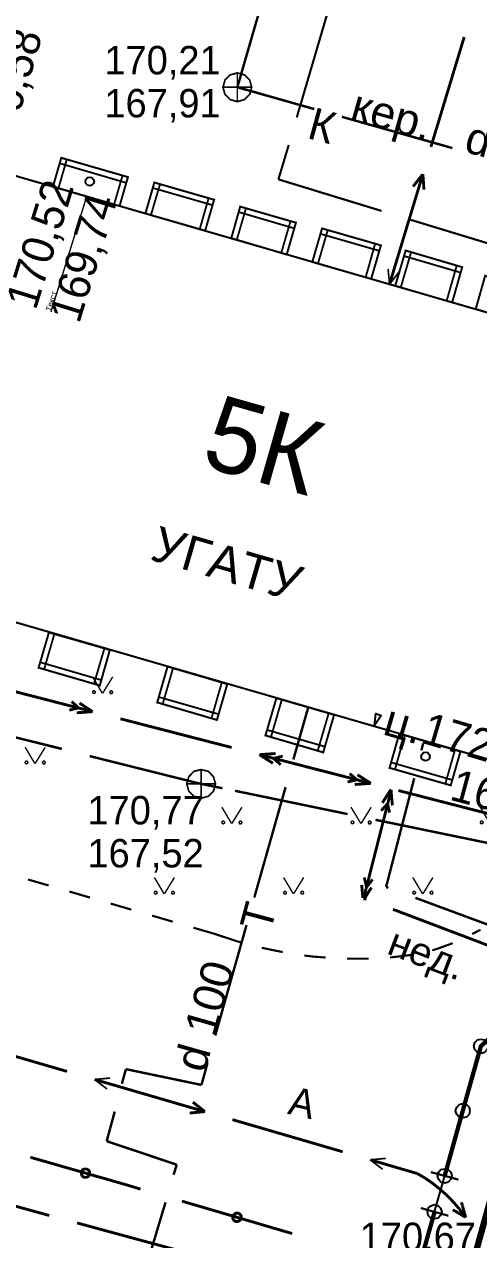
# Model space of a CAD drawing. Extents: x -2634 to -2115, y -2142 to -1393.
# Drawn here: x -2342.81 to -2326.99, y -1855.59 to -1813.24 of the extents above; entities that cross this region are included whole.
import ezdxf

# ---------------------------------------------------------------- set-up
doc = ezdxf.new("R2010")
doc.units = 0
doc.header["$MEASUREMENT"] = 0
for name, color, linetype in [('500_Дополн-Бордюры__п', 7, 'Continuous'), ('500_Дороги-Проезжие_ч', 7, 'Continuous'), ('500_Линии_-Линии_связ', 7, 'Continuous'), ('500_Линии_-Электрокаб', 7, 'Continuous'), ('500_Огражд-Ограждения', 7, 'Continuous'), ('500_Растит-Газоны__са', 7, 'Continuous'), ('500_Рельеф-Высотные_о', 7, 'Continuous'), ('500_Строен-Дополнения', 7, 'Continuous'), ('500_Строен-Здания', 7, 'Continuous'), ('500_Трубоп-Водопровод', 7, 'Continuous'), ('500_Трубоп-Канализаци', 7, 'Continuous'), ('500_Трубоп-Смотровые_', 7, 'Continuous'), ('500_Трубоп-Теплосети', 7, 'Continuous'), ('Красные_ли-Красные_ли', 7, 'Continuous')]:
    doc.layers.add(name, color=color, linetype=linetype)
doc.styles.add('TARIAL', font='Arial')

# ---------------------------------------------------------------- blocks, each defined once
blk = doc.blocks.new('block_25')
at = {"layer": '500_Растит-Газоны__са', "color": 0, "const_width": 0.05}
for points in [[(2.35, 3.02), (2.69, 2.45)], [(2.7, 2.45), (3.05, 3.02)], [(0, 0.57), (0.34, 0)], [(0.35, 0), (0.7, 0.57)]]:
    blk.add_lwpolyline(points, dxfattribs=at)
for points in [[(2.4, 2.54), (2.42, 2.53), (2.44, 2.51), (2.45, 2.49), (2.44, 2.46), (2.42, 2.45), (2.4, 2.44), (2.37, 2.45), (2.36, 2.46), (2.35, 2.49), (2.36, 2.51), (2.37, 2.53)], [(3, 2.54), (3.02, 2.53), (3.04, 2.51), (3.05, 2.49), (3.04, 2.46), (3.02, 2.44), (3, 2.44), (2.97, 2.44), (2.96, 2.46), (2.95, 2.49), (2.96, 2.51), (2.97, 2.53)], [(0.05, 0.09), (0.07, 0.08), (0.09, 0.06), (0.1, 0.04), (0.09, 0.01), (0.07, 0), (0.05, -0.01), (0.02, 0), (0.01, 0.01), (0, 0.04), (0.01, 0.06), (0.02, 0.08)], [(0.65, 0.09), (0.68, 0.08), (0.69, 0.06), (0.7, 0.04), (0.69, 0.01), (0.68, -0.01), (0.65, -0.01), (0.63, -0.01), (0.61, 0.01), (0.6, 0.04), (0.61, 0.06), (0.63, 0.08)]]:
    blk.add_lwpolyline(points, close=True, dxfattribs=at)

msp = doc.modelspace()

# ---------------------------------------------------------------- linework, layer by layer
at = {"layer": '500_Дополн-Бордюры__п', "color": 1, "const_width": 0.075}
for points in [[(-2341.96, -1843.25), (-2342.68, -1843.04)], [(-2340.52, -1843.67), (-2341.24, -1843.46)], [(-2339.08, -1844.09), (-2339.8, -1843.88)], [(-2337.64, -1844.51), (-2338.36, -1844.3)], [(-2336.2, -1844.93), (-2336.92, -1844.72)], [(-2336.2, -1844.93), (-2335.87, -1845.04)], [(-2335.38, -1845.2), (-2335.98, -1845)], [(-2326.92, -1844.79), (-2327.21, -1844.94)], [(-2335.27, -1845.23), (-2335.38, -1845.2)], [(-2334.5, -1845.43), (-2334.54, -1845.42)], [(-2333.81, -1845.57), (-2334.5, -1845.43)], [(-2328.38, -1845.44), (-2328.6, -1845.51)], [(-2327.89, -1845.26), (-2328.38, -1845.44)], [(-2332.72, -1845.73), (-2333.06, -1845.69)], [(-2332.32, -1845.76), (-2332.72, -1845.73)], [(-2330.91, -1845.8), (-2331.57, -1845.8)], [(-2330.82, -1845.8), (-2330.91, -1845.8)], [(-2330, -1845.75), (-2330.07, -1845.76)], [(-2329.33, -1845.67), (-2330, -1845.75)]]:
    msp.add_lwpolyline(points, dxfattribs=at)
at = {"layer": '500_Линии_-Линии_связ', "color": 0, "const_width": 0.1}
for points in [[(-2342.6, -1852.72), (-2339.33, -1853.66)], [(-2339.33, -1853.66), (-2338.76, -1853.83)], [(-2337.32, -1854.25), (-2333.48, -1855.38)]]:
    msp.add_lwpolyline(points, dxfattribs=at)
for points in [[(-2340.64, -1853.13), (-2340.57, -1853.17), (-2340.53, -1853.23), (-2340.53, -1853.31), (-2340.57, -1853.38), (-2340.64, -1853.42), (-2340.72, -1853.42), (-2340.79, -1853.38), (-2340.82, -1853.31), (-2340.82, -1853.23), (-2340.78, -1853.16), (-2340.72, -1853.13)], [(-2335.36, -1854.67), (-2335.29, -1854.71), (-2335.25, -1854.78), (-2335.26, -1854.86), (-2335.3, -1854.92), (-2335.37, -1854.96), (-2335.44, -1854.96), (-2335.51, -1854.92), (-2335.55, -1854.85), (-2335.54, -1854.77), (-2335.5, -1854.71), (-2335.44, -1854.67)]]:
    msp.add_lwpolyline(points, close=True, dxfattribs=at)
at = {"layer": '500_Линии_-Электрокаб', "color": 1}
for points, const_width in [([(-2328.65, -1817.51), (-2327.49, -1813.68)], 0.1), ([(-2330.09, -1822.29), (-2328.93, -1818.46)], 0.1), ([(-2329.27, -1818.89), (-2328.93, -1818.46)], 0.1), ([(-2328.89, -1819), (-2328.93, -1818.46)], 0.1), ([(-2330.09, -1822.29), (-2330.14, -1821.76)], 0.06), ([(-2330.09, -1822.29), (-2329.76, -1821.87)], 0.06), ([(-2345.16, -1848.61), (-2341.32, -1849.73)], 0.1), ([(-2340.36, -1850.01), (-2336.52, -1851.13)], 0.1), ([(-2340.36, -1850.01), (-2339.82, -1849.96)], 0.06), ([(-2340.36, -1850.01), (-2339.93, -1850.34)], 0.06), ([(-2336.94, -1850.8), (-2336.52, -1851.13)], 0.1), ([(-2337.05, -1851.18), (-2336.52, -1851.13)], 0.1), ([(-2335.56, -1851.41), (-2331.72, -1852.53)], 0.1), ([(-2330.76, -1852.81), (-2329.12, -1853.29)], 0.1), ([(-2330.76, -1852.81), (-2330.22, -1852.76)], 0.06), ([(-2330.76, -1852.81), (-2330.33, -1853.14)], 0.06), ([(-2329.12, -1853.29), (-2328.85, -1853.45)], 0.1), ([(-2328.85, -1853.45), (-2328.59, -1853.63)], 0.1), ([(-2328.59, -1853.63), (-2328.34, -1853.83)], 0.1), ([(-2328.34, -1853.83), (-2328.1, -1854.04)], 0.1), ([(-2328.1, -1854.04), (-2327.88, -1854.27)], 0.1), ([(-2327.88, -1854.27), (-2327.67, -1854.51)], 0.1), ([(-2327.59, -1854.29), (-2327.55, -1854.4)], 0.1), ([(-2327.55, -1854.41), (-2327.46, -1854.74)], 0.1), ([(-2327.89, -1854.55), (-2327.79, -1854.61)], 0.1), ([(-2327.8, -1854.6), (-2327.5, -1854.78)], 0.1), ([(-2327.67, -1854.51), (-2327.48, -1854.76)], 0.1), ([(-2327.5, -1854.77), (-2327.44, -1854.82)], 0.1), ([(-2327.48, -1854.76), (-2327.44, -1854.82)], 0.1), ([(-2327.46, -1854.74), (-2327.44, -1854.82)], 0.1)]:
    msp.add_lwpolyline(points, dxfattribs=dict(at, const_width=const_width))
at = {"layer": '500_Линии_-Электрокаб', "color": 12, "const_width": 0.1}
for points in [[(-2340.43, -1837.19), (-2344.3, -1836.19)], [(-2340.92, -1837.06), (-2341.24, -1837.14)], [(-2340.92, -1837.06), (-2341.16, -1836.84)], [(-2340.43, -1837.19), (-2340.89, -1836.89)], [(-2340.43, -1837.19), (-2340.98, -1837.23)], [(-2335.59, -1838.44), (-2339.46, -1837.44)], [(-2334.06, -1838.65), (-2334.62, -1838.69)], [(-2330.74, -1839.69), (-2334.62, -1838.69)], [(-2334.15, -1838.99), (-2334.62, -1838.69)], [(-2333.81, -1838.74), (-2334.13, -1838.82)], [(-2333.88, -1839.04), (-2334.13, -1838.82)], [(-2331.24, -1839.57), (-2331.55, -1839.64)], [(-2331.23, -1839.56), (-2331.48, -1839.35)], [(-2330.74, -1839.69), (-2331.21, -1839.39)], [(-2330.74, -1839.69), (-2331.3, -1839.73)], [(-2330.03, -1839.91), (-2330.99, -1843.69)], [(-2330.04, -1839.9), (-2330.34, -1840.37)], [(-2330.04, -1839.91), (-2329.99, -1840.46)], [(-2325.9, -1840.94), (-2329.78, -1839.94)], [(-2330.16, -1840.4), (-2330.38, -1840.64)], [(-2330.16, -1840.4), (-2330.09, -1840.71)], [(-2330.97, -1842.97), (-2330.89, -1843.3)], [(-2331.06, -1843.23), (-2331.02, -1843.68)], [(-2330.72, -1843.32), (-2330.96, -1843.7)], [(-2330.68, -1843.04), (-2330.89, -1843.3)], [(-2331, -1843.72), (-2330.9, -1843.72)], [(-2330.99, -1843.69), (-2330.9, -1843.72)], [(-2330.98, -1843.66), (-2330.9, -1843.72)], [(-2329.97, -1844.08), (-2326.23, -1845.5)]]:
    msp.add_lwpolyline(points, dxfattribs=at)
at = {"layer": '500_Огражд-Ограждения', "color": 0}
for points, const_width in [([(-2318.49, -1840.18), (-2317.65, -1840.42), (-2319.59, -1842.18), (-2321.45, -1843.87), (-2323.31, -1845.58), (-2325.15, -1847.25), (-2326.91, -1848.85), (-2327.54, -1851.1), (-2328.17, -1853.37)], 0.15), ([(-2328.65, -1853.24), (-2327.69, -1853.5)], 0.075), ([(-2330.09, -1860.17), (-2329.9, -1859.47), (-2329.63, -1858.55), (-2329.1, -1856.67), (-2329.07, -1856.57), (-2328.52, -1854.62)], 0.15), ([(-2328.04, -1854.76), (-2329, -1854.49)], 0.075)]:
    msp.add_lwpolyline(points, dxfattribs=dict(at, const_width=const_width))
for points in [[(-2326.91, -1848.6), (-2326.78, -1848.63), (-2326.69, -1848.72), (-2326.66, -1848.85), (-2326.69, -1848.97), (-2326.78, -1849.07), (-2326.91, -1849.1), (-2327.03, -1849.07), (-2327.12, -1848.97), (-2327.16, -1848.85), (-2327.12, -1848.72), (-2327.03, -1848.63)], [(-2327.54, -1850.85), (-2327.41, -1850.88), (-2327.32, -1850.98), (-2327.29, -1851.1), (-2327.32, -1851.23), (-2327.41, -1851.32), (-2327.54, -1851.35), (-2327.66, -1851.32), (-2327.75, -1851.23), (-2327.79, -1851.1), (-2327.75, -1850.98), (-2327.66, -1850.88)], [(-2328.17, -1853.12), (-2328.05, -1853.15), (-2327.96, -1853.24), (-2327.92, -1853.37), (-2327.96, -1853.49), (-2328.05, -1853.59), (-2328.17, -1853.62), (-2328.3, -1853.59), (-2328.39, -1853.49), (-2328.42, -1853.37), (-2328.39, -1853.24), (-2328.3, -1853.15)], [(-2328.52, -1854.37), (-2328.4, -1854.41), (-2328.31, -1854.5), (-2328.27, -1854.62), (-2328.31, -1854.75), (-2328.4, -1854.84), (-2328.52, -1854.87), (-2328.65, -1854.84), (-2328.74, -1854.75), (-2328.77, -1854.62), (-2328.74, -1854.5), (-2328.65, -1854.41)]]:
    msp.add_lwpolyline(points, close=True, dxfattribs=at)
at = {"layer": '500_Огражд-Ограждения', "color": 255}
msp.add_lwpolyline([(-2328.52, -1854.62), (-2328.17, -1853.37)], dxfattribs=at)
at = {"layer": '500_Рельеф-Высотные_о', "color": 0}
for points in [[(-2340.53, -1818.56), (-2340.46, -1818.58), (-2340.4, -1818.64), (-2340.38, -1818.71), (-2340.4, -1818.79), (-2340.46, -1818.84), (-2340.53, -1818.86), (-2340.61, -1818.84), (-2340.66, -1818.79), (-2340.68, -1818.71), (-2340.66, -1818.64), (-2340.61, -1818.58)], [(-2330.61, -1837.67), (-2330.57, -1837.26), (-2330.38, -1837.32)], [(-2328.84, -1838.6), (-2328.76, -1838.62), (-2328.71, -1838.68), (-2328.69, -1838.75), (-2328.71, -1838.83), (-2328.76, -1838.88), (-2328.84, -1838.9), (-2328.91, -1838.88), (-2328.97, -1838.83), (-2328.99, -1838.75), (-2328.97, -1838.68), (-2328.91, -1838.62)]]:
    msp.add_lwpolyline(points, close=True, dxfattribs=at)
at = {"layer": '500_Рельеф-Высотные_о', "color": 0, "const_width": 0.05}
msp.add_lwpolyline([(-2341.88, -1823.26), (-2340.64, -1819.25)], dxfattribs=at)
at = {"layer": '500_Строен-Дополнения', "color": 0, "const_width": 0.07}
for points in [[(-2341.81, -1818.89), (-2339.49, -1819.57), (-2339.2, -1818.56), (-2341.52, -1817.89)], [(-2338.59, -1819.83), (-2336.51, -1820.43), (-2336.2, -1819.35), (-2338.28, -1818.75)], [(-2335.6, -1820.69), (-2333.67, -1821.26), (-2333.35, -1820.15), (-2335.29, -1819.59)], [(-2332.78, -1821.52), (-2330.73, -1822.11), (-2330.39, -1820.94), (-2332.44, -1820.35)], [(-2329.89, -1822.35), (-2327.91, -1822.93), (-2327.56, -1821.7), (-2329.53, -1821.12)], [(-2327.09, -1823.16), (-2325.08, -1823.75), (-2324.75, -1822.58), (-2326.76, -1822)], [(-2341.95, -1834.43), (-2339.83, -1835.04), (-2340.18, -1836.28), (-2342.31, -1835.66)], [(-2337.82, -1835.62), (-2335.74, -1836.23), (-2336.1, -1837.48), (-2338.18, -1836.87)], [(-2334.03, -1836.72), (-2332.02, -1837.3), (-2332.4, -1838.61), (-2334.41, -1838.02)], [(-2329.75, -1837.96), (-2327.62, -1838.58), (-2327.96, -1839.76), (-2330.09, -1839.15)]]:
    msp.add_lwpolyline(points, close=True, dxfattribs=at)
at = {"layer": '500_Строен-Дополнения', "color": 0, "const_width": 0.065}
for points in [[(-2341.33, -1817.95), (-2341.62, -1818.95)], [(-2339.26, -1818.76), (-2341.58, -1818.08)], [(-2339.68, -1819.51), (-2339.39, -1818.51)], [(-2338.08, -1818.8), (-2338.4, -1819.89)], [(-2336.25, -1819.54), (-2338.33, -1818.94)], [(-2336.7, -1820.38), (-2336.39, -1819.29)], [(-2335.09, -1819.65), (-2335.41, -1820.75)], [(-2333.4, -1820.35), (-2335.34, -1819.78)], [(-2333.86, -1821.2), (-2333.54, -1820.1)], [(-2332.24, -1820.4), (-2332.58, -1821.57)], [(-2330.45, -1821.13), (-2332.49, -1820.54)], [(-2330.92, -1822.05), (-2330.59, -1820.88)], [(-2329.34, -1821.18), (-2329.7, -1822.41)], [(-2327.61, -1821.89), (-2329.59, -1821.31)], [(-2328.1, -1822.87), (-2327.75, -1821.64)], [(-2341.76, -1834.48), (-2342.12, -1835.72)], [(-2340.38, -1836.22), (-2340.02, -1834.99)], [(-2342.25, -1835.47), (-2340.13, -1836.09)], [(-2337.63, -1835.68), (-2337.99, -1836.93)], [(-2336.29, -1837.42), (-2335.93, -1836.17)], [(-2338.13, -1836.68), (-2336.04, -1837.28)], [(-2333.84, -1836.77), (-2334.22, -1838.08)], [(-2332.59, -1838.55), (-2332.21, -1837.25)], [(-2334.35, -1837.83), (-2332.34, -1838.41)], [(-2329.56, -1838.01), (-2329.9, -1839.2)], [(-2328.15, -1839.71), (-2327.81, -1838.52)], [(-2330.04, -1838.96), (-2327.91, -1839.57)]]:
    msp.add_lwpolyline(points, dxfattribs=at)
at = {"layer": '500_Строен-Здания', "color": 0, "const_width": 0.07}
msp.add_lwpolyline([(-2347.35, -1817.29), (-2318.8, -1825.57), (-2322.97, -1839.92), (-2351.51, -1831.64)], close=True, dxfattribs=at)
at = {"layer": '500_Трубоп-Водопровод', "color": 94, "const_width": 0.085}
for points in [[(-2328.98, -1838.54), (-2328.92, -1838.3)], [(-2328.92, -1838.3), (-2328.98, -1838.54)], [(-2330.21, -1843.3), (-2329.23, -1839.51)], [(-2330.13, -1843.33), (-2330.21, -1843.3)], [(-2325.44, -1845.07), (-2329.19, -1843.68)]]:
    msp.add_lwpolyline(points, dxfattribs=at)
at = {"layer": '500_Трубоп-Канализаци', "color": 34, "const_width": 0.085}
for points in [[(-2335.39, -1815.43), (-2334.28, -1811.59)], [(-2332.71, -1816.19), (-2335.39, -1815.43)], [(-2335.39, -1815.43), (-2334.67, -1815.63)], [(-2327.9, -1817.55), (-2331.75, -1816.46)], [(-2341.5, -1838.49), (-2345.38, -1837.52)], [(-2336.65, -1839.71), (-2340.53, -1838.74)], [(-2336.45, -1839.75), (-2336.65, -1839.71)], [(-2336.65, -1839.71), (-2335.91, -1839.86)], [(-2331.55, -1840.76), (-2335.47, -1839.95)], [(-2326.66, -1841.77), (-2330.58, -1840.96)]]:
    msp.add_lwpolyline(points, dxfattribs=at)
at = {"layer": '500_Трубоп-Канализаци', "color": 32, "const_width": 0.1}
for points in [[(-2341.94, -1854.75), (-2343.71, -1854.26)], [(-2337.11, -1856.06), (-2340.97, -1855.01)]]:
    msp.add_lwpolyline(points, dxfattribs=at)
at = {"layer": '500_Трубоп-Смотровые_', "color": 0, "const_width": 0.06}
for points in [[(-2335.39, -1814.93), (-2335.14, -1815), (-2334.96, -1815.18), (-2334.89, -1815.43), (-2334.96, -1815.68), (-2335.14, -1815.86), (-2335.39, -1815.93), (-2335.64, -1815.86), (-2335.82, -1815.68), (-2335.89, -1815.43), (-2335.82, -1815.18), (-2335.64, -1815)], [(-2336.65, -1839.21), (-2336.4, -1839.27), (-2336.22, -1839.46), (-2336.15, -1839.71), (-2336.22, -1839.96), (-2336.4, -1840.14), (-2336.65, -1840.21), (-2336.9, -1840.14), (-2337.08, -1839.96), (-2337.15, -1839.71), (-2337.08, -1839.46), (-2336.9, -1839.27)]]:
    msp.add_lwpolyline(points, close=True, dxfattribs=at)
at = {"layer": '500_Трубоп-Смотровые_', "color": 0, "const_width": 0.055}
for points in [[(-2335.39, -1815.93), (-2335.39, -1814.93)], [(-2335.89, -1815.43), (-2334.89, -1815.43)], [(-2336.65, -1840.21), (-2336.65, -1839.21)], [(-2337.15, -1839.71), (-2336.15, -1839.71)]]:
    msp.add_lwpolyline(points, dxfattribs=at)
at = {"layer": '500_Трубоп-Теплосети', "color": 174}
for points, const_width in [([(-2331.91, -1811.68), (-2333.32, -1816.48)], 0.075), ([(-2333.6, -1817.44), (-2333.96, -1818.64)], 0.075), ([(-2333.96, -1818.64), (-2330.37, -1819.74)], 0.075), ([(-2329.42, -1820.03), (-2324.63, -1821.49)], 0.075), ([(-2333.44, -1838.86), (-2332.92, -1837.04)], 0.085), ([(-2332.92, -1837.04), (-2332.99, -1837.28)], 0.085), ([(-2334.8, -1843.67), (-2333.71, -1839.82)], 0.085), ([(-2336.16, -1848.48), (-2335.07, -1844.63)], 0.085), ([(-2339.41, -1850.16), (-2339.27, -1849.65)], 0.085), ([(-2339.27, -1849.65), (-2336.64, -1850.2)], 0.085), ([(-2336.64, -1850.2), (-2336.43, -1849.44)], 0.085), ([(-2339.94, -1852.16), (-2339.66, -1851.13)], 0.085), ([(-2337.5, -1852.98), (-2339.94, -1852.16)], 0.085), ([(-2337.61, -1853.33), (-2337.5, -1852.98)], 0.085), ([(-2339.04, -1858.12), (-2337.89, -1854.29)], 0.085)]:
    msp.add_lwpolyline(points, dxfattribs=dict(at, const_width=const_width))
at = {"layer": 'Красные_ли-Красные_ли', "color": 12, "const_width": 0.22}
msp.add_lwpolyline([(-2284.3, -1701.86), (-2245.52, -1663.72), (-2237.3, -1633.7), (-2402.37, -1586.05), (-2505.18, -1957.78), (-2366.43, -1997.8)], close=True, dxfattribs=at)

# ---------------------------------------------------------------- block references
at = {"layer": '500_Растит-Газоны__са'}
for p in [(-2342.78, -1839), (-2338.28, -1843.54), (-2333.78, -1843.54), (-2329.28, -1843.54)]:
    msp.add_blockref('block_25', p, dxfattribs=at)

# ---------------------------------------------------------------- texts
at = {"layer": '500_Дороги-Проезжие_ч', "color": 0}
msp.add_text('А', height=0.99, rotation=346.91, dxfattribs=at).set_placement((-2333.67, -1851.2))
at = {"layer": '500_Линии_-Электрокаб', "color": 0, "style": 'TARIAL'}
msp.add_text('нед. ', height=0.99, rotation=339.23, dxfattribs=at).set_placement((-2330.23, -1845.61))
at = {"layer": '500_Рельеф-Высотные_о', "color": 214}
for s, rotation, p in [('170,58', 73.83, (-2343.43, -1817.96)), ('170,52', 72.82, (-2342.41, -1823.23)), ('169,74', 72.82, (-2340.9, -1823.7)), ('172,75', 343.6, (-2329.04, -1838.26)), ('169,75', 345.09, (-2328.04, -1840.25))]:
    msp.add_text(s, height=1.11, rotation=rotation, dxfattribs=at).set_placement(p)
at = {"layer": '500_Рельеф-Высотные_о', "color": 0, "style": 'TARIAL'}
msp.add_text('Текст', height=0.2, rotation=72.82, dxfattribs=at).set_placement((-2341.88, -1823.26))
at = {"layer": '500_Рельеф-Высотные_о', "color": 214, "style": 'TARIAL'}
msp.add_text('ц.', height=1.11, rotation=343.66, dxfattribs=at).set_placement((-2330.37, -1837.97))
at = {"layer": '500_Строен-Здания', "color": 5}
msp.add_text('5К', height=2.59, rotation=344.1, dxfattribs=at).set_placement((-2336.72, -1828.6))
at = {"layer": '500_Строен-Здания', "color": 5, "style": 'TARIAL'}
msp.add_text(' УГАТУ', height=1.23, rotation=343.85, dxfattribs=at).set_placement((-2338.93, -1831.75))
at = {"layer": '500_Трубоп-Канализаци', "color": 14, "style": 'TARIAL'}
msp.add_text('кер.   d 200 ', height=1.11, rotation=344.23, dxfattribs=at).set_placement((-2331.51, -1816.54))
at = {"layer": '500_Трубоп-Канализаци', "color": 14}
msp.add_text('К', height=1.11, rotation=344.74, dxfattribs=at).set_placement((-2333, -1817.19))
at = {"layer": '500_Трубоп-Смотровые_', "color": 5}
for s, p in [('170,21', (-2340.02, -1814.98)), ('167,91', (-2340.02, -1816.48)), ('170,77', (-2340.61, -1841.12)), ('167,52', (-2340.61, -1842.62)), ('170,67', (-2331.13, -1855.99))]:
    msp.add_text(s, height=0.99, dxfattribs=at).set_placement(p)
at = {"layer": '500_Трубоп-Теплосети', "color": 174}
msp.add_text('Т', height=1.11, rotation=75.07, dxfattribs=at).set_placement((-2334.24, -1844.91))
at = {"layer": '500_Трубоп-Теплосети', "color": 174, "style": 'TARIAL'}
msp.add_text('d 100', height=1.11, rotation=74.21, dxfattribs=at).set_placement((-2336.53, -1849.81))

doc.saveas('drawing.dxf')
